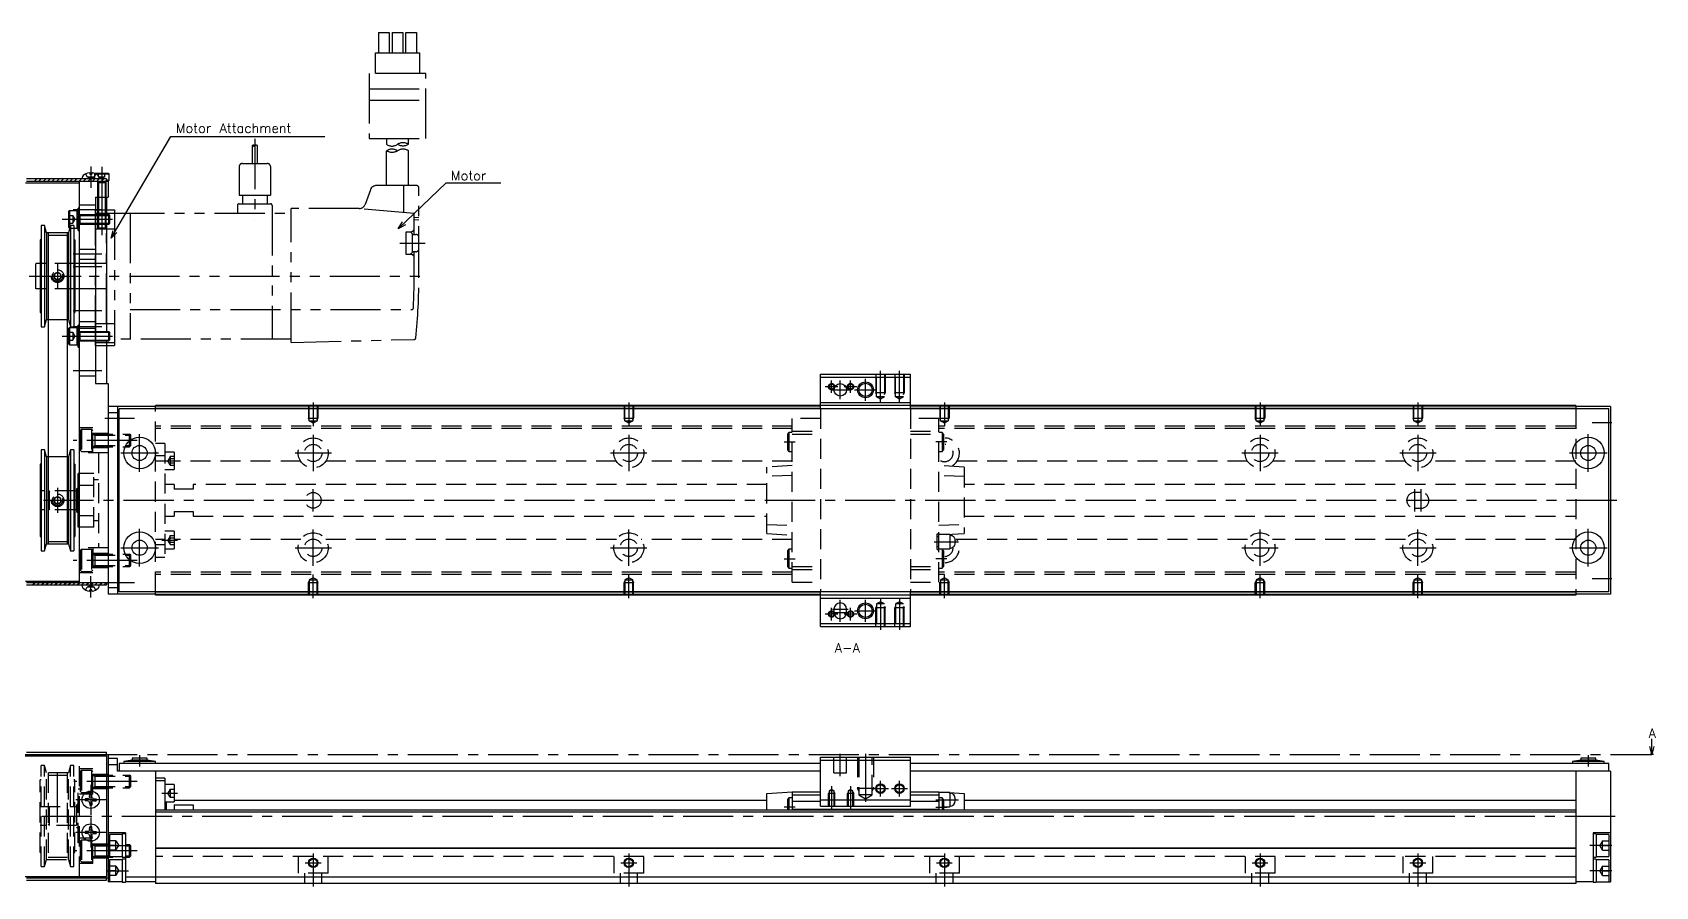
# Model space of a CAD drawing. Extents: x -2 to 770, y -8 to 279.
# Drawn here: x 256 to 770, y 9 to 279 of the extents above; entities that cross this region are included whole.
import ezdxf

# ---------------------------------------------------------------- set-up
doc = ezdxf.new("R2010")
doc.units = 0
doc.header["$LTSCALE"] = 0.5
for name, pattern in [('CENTER', [50.8, 31.75, -6.35, 6.35, -6.35]), ('DASHED', [19.05, 12.7, -6.35]), ('PHANTOM', [63.5, 31.75, -6.35, 6.35, -6.35, 6.35, -6.35])]:
    doc.linetypes.add(name, pattern=pattern)
for name, color, linetype in [('MSM_CENTER', 1, 'CENTER'), ('MSM_CONTINUOUS', 7, 'CONTINUOUS'), ('MSM_DASHED', 4, 'DASHED'), ('MSM_IMAGINARY', 6, 'PHANTOM'), ('MSM_NARROW', 5, 'CONTINUOUS'), ('MSM_PART_NUMBER', 7, 'CONTINUOUS')]:
    doc.layers.add(name, color=color, linetype=linetype)
doc.styles.get("Standard").update_dxf_attribs({"font": 'txt.shx', "height": 3, "bigfont": 'bigfont.shx'})

msp = doc.modelspace()

# ---------------------------------------------------------------- linework, layer by layer
at = {"layer": 'MSM_CENTER'}
for p, q in [((274.26, 237.06), (274.26, 230.3)), ((277.76, 236.9), (277.76, 215.3)), ((277.76, 223.3), (268.76, 223.3)), ((265.26, 220.3), (282.26, 220.3)), ((263.76, 206.3), (263.76, 198.3)), ((277.76, 209.3), (268.76, 209.3)), ((256.26, 202.3), (271.26, 202.3)), ((277.76, 205.3), (268.76, 205.3)), ((277.76, 191.3), (268.76, 191.3)), ((277.76, 186.3), (268.76, 186.3)), ((265.26, 183.3), (282.26, 183.3)), ((277.76, 172.3), (268.76, 172.3)), ((519.76, 162.8), (519.76, 169.8)), ((524.51, 162.39), (524.51, 172.3)), ((530.51, 162.39), (530.51, 172.3)), ((511.01, 167.3), (507.01, 167.3)), ((508.76, 166.3), (514.76, 166.3)), ((509.01, 165.3), (509.01, 169.3)), ((511.76, 163.3), (511.76, 169.3)), ((517.01, 167.3), (513.01, 167.3)), ((515.01, 165.3), (515.01, 169.3)), ((516.26, 166.3), (523.26, 166.3)), ((344.76, 162.3), (344.76, 154.79)), ((444.76, 162.3), (444.76, 154.79)), ((544.76, 162.3), (544.76, 154.79)), ((644.76, 162.3), (644.76, 154.79)), ((694.76, 162.3), (694.76, 154.79)), ((278.76, 157.3), (288.16, 157.3)), ((750.01, 156), (756.26, 156)), ((288.96, 150.3), (268.76, 150.3)), ((289.76, 140.3), (289.76, 152.3)), ((344.76, 152.05), (344.76, 140.55)), ((444.76, 152.05), (444.76, 140.55)), ((494.01, 149.8), (497.51, 149.8)), ((545.51, 149.8), (542.01, 149.8)), ((644.76, 152.05), (644.76, 140.55)), ((694.76, 152.05), (694.76, 140.55)), ((748.76, 140.3), (748.76, 152.3)), ((283.76, 146.3), (295.76, 146.3)), ((339.01, 146.3), (350.51, 146.3)), ((439.01, 146.3), (450.51, 146.3)), ((639.01, 146.3), (650.51, 146.3)), ((689.01, 146.3), (700.51, 146.3)), ((742.76, 146.3), (754.76, 146.3)), ((296.76, 143.85), (301.76, 143.85)), ((263.76, 135.3), (263.76, 127.3)), ((344.76, 127.8), (344.76, 134.8)), ((693.76, 127.8), (693.76, 134.8)), ((695.76, 127.8), (695.76, 134.8)), ((757.76, 131.3), (256.26, 131.3)), ((289.76, 110.3), (289.76, 122.3)), ((296.76, 118.74), (301.76, 118.74)), ((344.76, 110.55), (344.76, 122.05)), ((444.76, 110.55), (444.76, 122.05)), ((644.76, 110.55), (644.76, 122.05)), ((694.76, 110.55), (694.76, 122.05)), ((748.76, 110.3), (748.76, 122.3)), ((283.76, 116.3), (295.76, 116.3)), ((339.01, 116.3), (350.51, 116.3)), ((439.01, 116.3), (450.51, 116.3)), ((541.51, 118.2), (549.21, 118.2)), ((639.01, 116.3), (650.51, 116.3)), ((689.01, 116.3), (700.51, 116.3)), ((742.76, 116.3), (754.76, 116.3)), ((288.96, 112.3), (268.76, 112.3)), ((494.01, 112.8), (497.51, 112.8)), ((545.51, 112.8), (542.01, 112.8)), ((274.26, 100.54), (274.26, 107.3)), ((278.76, 105.3), (288.16, 105.3)), ((344.76, 100.3), (344.76, 107.81)), ((444.76, 100.3), (444.76, 107.81)), ((544.76, 100.3), (544.76, 107.81)), ((644.76, 100.3), (644.76, 107.81)), ((694.76, 100.3), (694.76, 107.81)), ((750.01, 106.6), (756.26, 106.6)), ((511.76, 92.8), (511.76, 99.8)), ((519.76, 92.8), (519.76, 99.8)), ((524.51, 100.21), (524.51, 90.3)), ((530.51, 100.21), (530.51, 90.3)), ((511.01, 95.3), (507.01, 95.3)), ((509.01, 93.3), (509.01, 97.3)), ((509.26, 96.8), (514.26, 96.8)), ((509.26, 95.8), (514.26, 95.8)), ((517.01, 95.3), (513.01, 95.3)), ((515.01, 93.3), (515.01, 97.3)), ((516.26, 96.3), (523.26, 96.3)), ((247.76, 50.8), (768.88, 50.8)), ((263.76, 29.3), (263.76, 47.05)), ((289.76, 50.6), (289.76, 47)), ((511.76, 44), (511.76, 51)), ((519.76, 51), (519.76, 35.81)), ((748.76, 50.6), (748.76, 47)), ((288.96, 42.3), (268.96, 42.3)), ((274.26, 41.25), (274.26, 31.75)), ((524.51, 37.5), (524.51, 42.5)), ((530.51, 37.5), (530.51, 42.5)), ((279.01, 36.5), (269.51, 36.5)), ((296.76, 38.55), (301.76, 38.55)), ((509.01, 40.76), (509.01, 33.5)), ((515.01, 40.76), (515.01, 33.5)), ((522.01, 40), (527.01, 40)), ((528.01, 40), (533.01, 40)), ((542.01, 36.5), (549.21, 36.5)), ((258.76, 31.3), (757.76, 31.3)), ((497.51, 34.1), (494.01, 34.1)), ((542.01, 34.1), (545.51, 34.1)), ((279.01, 26.1), (269.51, 26.1)), ((274.26, 30.85), (274.26, 21.35)), ((279.26, 22), (286.26, 22)), ((756.26, 22), (749.26, 22)), ((288.96, 20.3), (268.96, 20.3)), ((342.26, 16.5), (347.26, 16.5)), ((344.76, 19.5), (344.76, 9)), ((442.26, 16.5), (447.26, 16.5)), ((444.76, 19.5), (444.76, 9)), ((542.26, 16.5), (547.26, 16.5)), ((544.76, 19.5), (544.76, 9)), ((642.26, 16.5), (647.26, 16.5)), ((644.76, 19.5), (644.76, 9)), ((692.26, 16.5), (697.26, 16.5)), ((694.76, 19.5), (694.76, 9)), ((279.26, 14), (286.26, 14)), ((756.26, 14), (749.26, 14))]:
    msp.add_line(p, q, dxfattribs=at)
at = {"layer": 'MSM_CONTINUOUS'}
for p, q in [((253.56, 231.9), (270.76, 231.9)), ((279.26, 233.1), (253.96, 233.1)), ((279.76, 232.3), (253.96, 232.3)), ((270.76, 105.3), (270.76, 232.3)), ((271.55, 233.5), (271.51, 233.1)), ((273.93, 234.98), (273.95, 234.6)), ((273.95, 234.6), (274.58, 234.6)), ((274.59, 234.98), (274.58, 234.6)), ((275.67, 234.81), (275.76, 234.9)), ((275.76, 234.9), (279.76, 234.9)), ((280.01, 234.65), (275.98, 234.65)), ((276.98, 233.5), (277.01, 233.1)), ((279.26, 233.1), (279.26, 232.3)), ((280.01, 232.55), (279.26, 232.55)), ((279.76, 234.9), (280.01, 234.65)), ((279.76, 232.3), (280.01, 232.55)), ((279.76, 232.3), (279.76, 227.3)), ((280.01, 234.65), (280.01, 232.55)), ((275.76, 227.3), (275.76, 168.3)), ((275.76, 227.3), (279.76, 227.3)), ((276.46, 227.3), (276.46, 221.8)), ((279.06, 227.3), (279.06, 221.8)), ((279.26, 227.3), (279.26, 221.8)), ((267.26, 222.75), (267.56, 223.05)), ((267.26, 222.75), (267.26, 217.85)), ((267.56, 223.05), (269.96, 223.05)), ((267.56, 223.05), (267.56, 217.55)), ((270.26, 222.75), (269.96, 223.05)), ((269.96, 217.55), (269.96, 223.05)), ((270.76, 223.8), (270.26, 223.8)), ((270.26, 216.8), (270.26, 223.8)), ((275.76, 221.8), (279.99, 221.8)), ((279.99, 218.8), (279.99, 221.8)), ((279.99, 221.8), (280.26, 221.53)), ((280.26, 221.53), (280.26, 219.07)), ((259.66, 218.3), (258.62, 218.3)), ((258.62, 218.3), (258.62, 186.3)), ((259.66, 218.3), (259.66, 186.3)), ((260.26, 216.05), (259.66, 218.3)), ((260.26, 216.05), (260.26, 188.55)), ((267.26, 216.05), (260.26, 216.05)), ((260.76, 216.05), (260.76, 117.55)), ((266.76, 216.05), (266.76, 117.55)), ((267.86, 218.3), (267.26, 216.05)), ((267.56, 217.55), (267.26, 217.85)), ((267.26, 216.05), (267.26, 188.55)), ((267.56, 217.55), (267.66, 217.55)), ((268.9, 218.3), (267.86, 218.3)), ((267.86, 218.3), (267.86, 186.3)), ((268.9, 218.3), (268.9, 186.3)), ((268.9, 217.55), (269.96, 217.55)), ((270.26, 217.85), (269.96, 217.55)), ((270.26, 216.8), (270.76, 216.8)), ((275.76, 218.8), (279.99, 218.8)), ((276.46, 218.8), (276.46, 217.54)), ((279.06, 217.54), (276.46, 217.54)), ((276.7, 217.3), (276.46, 217.54)), ((278.82, 217.3), (276.7, 217.3)), ((278.82, 217.3), (279.06, 217.54)), ((279.06, 218.8), (279.06, 217.54)), ((279.26, 218.8), (279.26, 184.8)), ((280.26, 219.07), (279.99, 218.8)), ((258.26, 213.8), (258.26, 190.8)), ((258.62, 213.8), (258.26, 213.8)), ((269.26, 213.8), (268.9, 213.8)), ((269.26, 213.8), (269.26, 190.8)), ((258.26, 190.8), (258.62, 190.8)), ((268.9, 190.8), (269.26, 190.8)), ((258.62, 186.3), (259.66, 186.3)), ((259.66, 186.3), (260.26, 188.55)), ((260.26, 188.55), (260.76, 188.55)), ((266.76, 188.55), (267.26, 188.55)), ((267.26, 188.55), (267.86, 186.3)), ((267.26, 185.75), (267.56, 186.05)), ((267.26, 185.75), (267.26, 180.85)), ((267.56, 186.05), (269.96, 186.05)), ((267.56, 186.05), (267.56, 180.55)), ((267.86, 186.3), (268.9, 186.3)), ((270.26, 185.75), (269.96, 186.05)), ((269.96, 180.55), (269.96, 186.05)), ((270.26, 179.8), (270.26, 186.8)), ((270.76, 186.8), (270.26, 186.8)), ((267.56, 180.55), (267.26, 180.85)), ((267.56, 180.55), (269.96, 180.55)), ((270.26, 180.85), (269.96, 180.55)), ((275.76, 184.8), (279.99, 184.8)), ((275.76, 181.8), (279.99, 181.8)), ((279.26, 181.8), (279.26, 168.3)), ((279.99, 181.8), (279.99, 184.8)), ((279.99, 184.8), (280.26, 184.53)), ((280.26, 182.07), (279.99, 181.8)), ((280.26, 184.53), (280.26, 182.07)), ((270.26, 179.8), (270.76, 179.8)), ((505.51, 160.3), (505.51, 171.3)), ((505.51, 171.3), (534.01, 171.3)), ((505.51, 170.3), (534.01, 170.3)), ((534.01, 160.3), (534.01, 171.3)), ((275.76, 168.3), (279.76, 168.3)), ((279.76, 168.3), (279.76, 101.6)), ((294.76, 161), (279.76, 161)), ((282.76, 161), (282.76, 101.6)), ((283.26, 102.3), (283.26, 160.3)), ((755.26, 160.3), (283.26, 160.3)), ((294.76, 160.3), (294.76, 161.3)), ((744.76, 161.3), (294.76, 161.3)), ((505.51, 161.1), (294.76, 161.1)), ((505.51, 160.4), (294.76, 160.4)), ((505.51, 162.3), (534.01, 162.3)), ((744.76, 161.1), (534.01, 161.1)), ((744.76, 160.4), (534.01, 160.4)), ((744.76, 161.3), (744.76, 160.3)), ((755.76, 161), (744.76, 161)), ((755.26, 102.3), (755.26, 160.3)), ((755.76, 161), (755.76, 101.6)), ((282.76, 159), (279.76, 159)), ((259.66, 147.3), (258.62, 147.3)), ((258.62, 147.3), (258.62, 115.3)), ((259.66, 147.3), (259.66, 115.3)), ((260.26, 145.05), (259.66, 147.3)), ((260.76, 145.05), (260.26, 145.05)), ((260.26, 145.05), (260.26, 117.55)), ((267.26, 145.05), (266.76, 145.05)), ((267.86, 147.3), (267.26, 145.05)), ((267.26, 145.05), (267.26, 117.55)), ((267.86, 147.3), (267.86, 115.3)), ((268.9, 147.3), (267.86, 147.3)), ((268.9, 147.3), (268.9, 115.3)), ((258.26, 142.8), (258.26, 119.8)), ((258.62, 142.8), (258.26, 142.8)), ((269.26, 142.8), (268.9, 142.8)), ((269.26, 142.8), (269.26, 119.8)), ((270.26, 122.8), (270.26, 139.8)), ((270.76, 139.8), (270.26, 139.8)), ((269.26, 134.3), (269.76, 134.3)), ((270.26, 135.3), (269.76, 134.8)), ((269.76, 134.8), (269.76, 127.8)), ((270.26, 136.12), (270.76, 136.12)), ((269.76, 128.3), (269.26, 128.3)), ((269.76, 127.8), (270.26, 127.3)), ((270.26, 126.48), (270.76, 126.48)), ((258.26, 119.8), (258.62, 119.8)), ((268.9, 119.8), (269.26, 119.8)), ((270.76, 122.8), (270.26, 122.8)), ((258.62, 115.3), (259.66, 115.3)), ((259.66, 115.3), (260.26, 117.55)), ((260.26, 117.55), (267.26, 117.55)), ((267.26, 117.55), (267.86, 115.3)), ((267.86, 115.3), (268.9, 115.3)), ((253.56, 105.7), (270.76, 105.7)), ((253.96, 105.3), (279.76, 105.3)), ((253.96, 104.5), (279.26, 104.5)), ((271.55, 104.1), (271.51, 104.5)), ((273.93, 102.62), (273.95, 103)), ((274.58, 103), (273.95, 103)), ((274.59, 102.62), (274.58, 103)), ((276.98, 104.1), (277.01, 104.5)), ((279.26, 105.3), (279.26, 104.5)), ((282.76, 103.6), (279.76, 103.6)), ((294.76, 101.6), (279.76, 101.6)), ((755.26, 102.3), (283.26, 102.3)), ((294.76, 101.3), (294.76, 102.3)), ((505.51, 102.2), (294.76, 102.2)), ((505.51, 101.5), (294.76, 101.5)), ((744.76, 101.3), (294.76, 101.3)), ((505.51, 91.3), (505.51, 102.3)), ((505.51, 100.3), (534.01, 100.3)), ((534.01, 91.3), (534.01, 102.3)), ((744.76, 102.2), (534.01, 102.2)), ((744.76, 101.5), (534.01, 101.5)), ((744.76, 102.3), (744.76, 101.3)), ((755.76, 101.6), (744.76, 101.6)), ((509.76, 96.8), (509.76, 95.8)), ((513.76, 95.8), (513.76, 96.8)), ((505.51, 92.3), (534.01, 92.3)), ((505.51, 91.3), (534.01, 91.3)), ((253.96, 51.6), (279.26, 51.6)), ((279.26, 50.8), (279.26, 51.6)), ((768.88, 50.8), (768.21, 53.3)), ((768.88, 50.8), (768.88, 55.8)), ((769.55, 53.3), (768.88, 50.8)), ((252.76, 50.4), (279.26, 50.4)), ((253.96, 50.8), (279.76, 50.8)), ((270.76, 50.4), (270.76, 50.8)), ((279.26, 50.4), (279.26, 12.2)), ((279.76, 50.8), (279.76, 10.5)), ((282.76, 49.5), (279.76, 49.5)), ((282.76, 47.5), (279.76, 47.5)), ((282.76, 45.5), (282.76, 49.5)), ((283.26, 48), (283.26, 45.5)), ((505.51, 48), (283.26, 48)), ((287.36, 49), (284.76, 48.6)), ((284.76, 48.6), (284.76, 48)), ((294.76, 48.6), (284.76, 48.6)), ((287.36, 49.6), (287.36, 49)), ((292.16, 49.6), (287.36, 49.6)), ((292.16, 49), (287.36, 49)), ((292.16, 49), (292.16, 49.6)), ((294.76, 48.6), (292.16, 49)), ((294.76, 48), (294.76, 48.6)), ((505.51, 50), (534.01, 50)), ((505.51, 34.5), (505.51, 50)), ((505.51, 49), (534.01, 49)), ((534.01, 34.5), (534.01, 50)), ((755.26, 48), (534.01, 48)), ((746.36, 49), (743.76, 48.6)), ((743.76, 48.6), (743.76, 48)), ((753.76, 48.6), (743.76, 48.6)), ((746.36, 49.6), (746.36, 49)), ((751.16, 49.6), (746.36, 49.6)), ((751.16, 49), (746.36, 49)), ((751.16, 49), (751.16, 49.6)), ((753.76, 48.6), (751.16, 49)), ((753.76, 48), (753.76, 48.6)), ((755.26, 45.5), (755.26, 48)), ((769.38, 50.8), (768.38, 50.8)), ((505.51, 45.5), (282.76, 45.5)), ((294.76, 45.5), (294.76, 10)), ((297.76, 43.3), (294.76, 43.3)), ((297.76, 42.45), (294.76, 42.45)), ((297.76, 43.3), (297.76, 33.2)), ((300.76, 41.3), (297.76, 41.3)), ((300.76, 41.3), (300.76, 35.8)), ((755.76, 45.5), (534.01, 45.5)), ((744.76, 45.5), (744.76, 10)), ((755.76, 45.5), (755.76, 10.5)), ((273.34, 36.83), (272.49, 36.82)), ((273.34, 36.17), (272.49, 36.18)), ((273.34, 36.83), (273.74, 37.02)), ((273.34, 36.17), (273.74, 35.98)), ((273.93, 37.42), (273.74, 37.02)), ((273.93, 37.42), (273.95, 38.27)), ((274.59, 37.42), (274.58, 38.27)), ((274.59, 37.42), (274.78, 37.02)), ((275.19, 36.83), (274.78, 37.02)), ((275.19, 36.17), (274.78, 35.98)), ((275.19, 36.83), (276.03, 36.82)), ((275.19, 36.17), (276.03, 36.18)), ((300.76, 36.3), (488.51, 36.3)), ((488.51, 38.5), (496.51, 39)), ((488.51, 33.2), (488.51, 38.5)), ((495.51, 37.1), (495.01, 36.6)), ((495.01, 36.6), (495.01, 33.2)), ((496.51, 37.1), (495.51, 37.1)), ((495.51, 37.1), (495.51, 33.2)), ((496.51, 39), (505.51, 39)), ((496.51, 39), (496.51, 33.2)), ((496.51, 38), (505.51, 38)), ((496.51, 36), (505.51, 36)), ((505.51, 36.5), (534.01, 36.5)), ((534.01, 39), (543.01, 39)), ((534.01, 38), (543.01, 38)), ((534.01, 36), (543.01, 36)), ((543.01, 39), (551.01, 38.5)), ((543.01, 39), (543.01, 33.2)), ((546.46, 38.75), (543.01, 38.75)), ((544.01, 37.1), (543.01, 37.1)), ((544.51, 36.6), (544.01, 37.1)), ((544.01, 37.1), (544.01, 33.2)), ((544.51, 36.6), (544.51, 33.2)), ((546.46, 38.75), (546.46, 34.25)), ((548.21, 36.8), (548.21, 36.2)), ((551.01, 38.5), (551.01, 33.2)), ((551.01, 36.3), (744.76, 36.3)), ((273.93, 35.58), (273.74, 35.98)), ((273.93, 35.58), (273.95, 34.73)), ((274.59, 35.58), (274.58, 34.73)), ((274.59, 35.58), (274.78, 35.98)), ((744.76, 33.2), (294.76, 33.2)), ((744.76, 32.5), (294.76, 32.5)), ((297.76, 35.8), (300.76, 35.8)), ((298.26, 33.2), (298.26, 35.8)), ((300.76, 34.87), (306.76, 34.87)), ((300.76, 34.87), (300.76, 33.2)), ((306.76, 34.87), (306.76, 33.2)), ((496.51, 33.5), (543.01, 33.5)), ((505.51, 34.5), (534.01, 34.5)), ((544.51, 34.25), (546.46, 34.25)), ((273.34, 26.43), (272.49, 26.42)), ((273.34, 25.77), (272.49, 25.78)), ((273.34, 26.43), (273.74, 26.62)), ((273.34, 25.77), (273.74, 25.58)), ((273.93, 27.02), (273.74, 26.62)), ((273.93, 27.02), (273.95, 27.87)), ((274.59, 27.02), (274.58, 27.87)), ((274.59, 27.02), (274.78, 26.62)), ((275.19, 26.43), (274.78, 26.62)), ((275.19, 25.77), (274.78, 25.58)), ((275.19, 26.43), (276.03, 26.42)), ((275.19, 25.77), (276.03, 25.78)), ((285.26, 26), (279.76, 26)), ((285.26, 26), (285.26, 10.35)), ((755.76, 26), (750.26, 26)), ((750.26, 26), (750.26, 10.35)), ((273.93, 25.18), (273.74, 25.58)), ((273.93, 25.18), (273.95, 24.33)), ((274.59, 25.18), (274.58, 24.33)), ((274.59, 25.18), (274.78, 25.58)), ((284.26, 25.5), (280.26, 25.5)), ((280.26, 25.5), (280.26, 18.5)), ((285.26, 25.65), (284.26, 25.65)), ((284.26, 25.65), (284.26, 18.35)), ((744.76, 21.2), (294.76, 21.2)), ((744.76, 21), (294.76, 21)), ((751.26, 25.65), (750.26, 25.65)), ((751.26, 25.65), (751.26, 18.35)), ((755.26, 25.5), (751.26, 25.5)), ((755.26, 25.5), (755.26, 18.5)), ((280.26, 18.5), (284.26, 18.5)), ((284.26, 17.5), (280.26, 17.5)), ((280.26, 17.5), (280.26, 10.5)), ((284.26, 18.35), (285.26, 18.35)), ((285.26, 17.65), (284.26, 17.65)), ((284.26, 17.65), (284.26, 10.35)), ((750.26, 18.35), (751.26, 18.35)), ((751.26, 17.65), (750.26, 17.65)), ((751.26, 18.5), (755.26, 18.5)), ((751.26, 17.65), (751.26, 10.35)), ((755.26, 17.5), (751.26, 17.5)), ((755.26, 17.5), (755.26, 10.5)), ((252.76, 12.2), (279.26, 12.2)), ((253.96, 11.8), (279.76, 11.8)), ((253.96, 11), (279.26, 11)), ((270.76, 11.8), (270.76, 12.2)), ((279.26, 11), (279.26, 11.8)), ((284.26, 10.5), (279.76, 10.5)), ((284.26, 10.35), (285.26, 10.35)), ((744.76, 12), (285.26, 12)), ((294.76, 10.5), (285.26, 10.5)), ((750.26, 10.5), (744.76, 10.5)), ((750.26, 10.35), (751.26, 10.35)), ((751.26, 10.5), (755.76, 10.5)), ((744.76, 10), (294.76, 10))]:
    msp.add_line(p, q, dxfattribs=at)
for centre, radius in [((511.76, 166.3), 2), ((519.76, 166.3), 2.07), ((289.76, 146.3), 5), ((748.76, 146.3), 5), ((289.76, 146.3), 2.4), ((748.76, 146.3), 2.4), ((289.76, 116.3), 5), ((289.76, 116.3), 2.4), ((748.76, 116.3), 5), ((748.76, 116.3), 2.4), ((519.76, 96.3), 2.07), ((524.51, 40), 1.23), ((530.51, 40), 1.23), ((274.26, 36.5), 2.75), ((274.26, 26.1), 2.75), ((344.76, 16.5), 1.23), ((444.76, 16.5), 1.23), ((544.76, 16.5), 1.23), ((644.76, 16.5), 1.23), ((694.76, 16.5), 1.23)]:
    msp.add_circle(centre, radius, dxfattribs=at)
for centre, radius, start, end in [((272.54, 233.42), 1, 133.4267, 175), ((274.26, 231.6), 3.5, 98.5396, 133.4267), ((273.73, 234.78), 0.284, 44.1872, 87.0617), ((274.8, 234.78), 0.284, 92.9383, 135.8128), ((274.26, 231.6), 3.5, 46.5733, 81.4604), ((275.98, 233.42), 1, 5, 46.5733), ((272.54, 104.18), 1, 185, 226.5733), ((274.26, 106), 3.5, 226.5733, 261.4604), ((274.26, 106), 3.5, 278.5396, 313.4267), ((275.98, 104.18), 1, 313.4267, 355), ((273.73, 102.82), 0.284, 272.9383, 315.8128), ((274.8, 102.82), 0.284, 224.1872, 267.0617), ((511.76, 96.8), 2, 0, 180), ((511.76, 95.8), 2, 180, 0), ((274.26, 36.5), 1.8, 169.8876, 190.1124), ((274.26, 36.5), 1.8, 79.8876, 100.1124), ((274.26, 36.5), 1.8, 349.8876, 10.1124), ((546.46, 36.8), 1.75, 0, 90), ((546.46, 36.2), 1.75, 270, 0), ((274.26, 36.5), 1.8, 259.8876, 280.1124), ((274.26, 26.1), 1.8, 169.8876, 190.1124), ((274.26, 26.1), 1.8, 79.8876, 100.1124), ((274.26, 26.1), 1.8, 349.8876, 10.1124), ((274.26, 26.1), 1.8, 259.8876, 280.1124)]:
    msp.add_arc(centre, radius, start, end, dxfattribs=at)
at = {"layer": 'MSM_DASHED'}
for p, q in [((272.65, 234.71), (273.12, 233.77)), ((274.26, 233.17), (273.12, 233.77)), ((273.12, 233.77), (275.41, 233.77)), ((274.26, 233.17), (275.41, 233.77)), ((275.87, 234.71), (275.41, 233.77)), ((275.51, 234.65), (275.67, 234.81)), ((275.51, 234.65), (275.51, 233.1)), ((275.98, 234.65), (275.51, 234.65)), ((276.46, 232.2), (276.46, 227.3)), ((279.06, 231.81), (276.46, 231.81)), ((276.7, 231.81), (276.7, 227.3)), ((276.76, 233.8), (276.76, 234.9)), ((277.76, 233.22), (276.76, 233.8)), ((276.76, 233.8), (278.76, 233.8)), ((277.76, 234.9), (277.76, 233.8)), ((278.76, 233.8), (277.76, 233.22)), ((278.76, 233.8), (278.76, 234.9)), ((278.82, 231.81), (278.82, 227.3)), ((279.06, 232.2), (279.06, 227.3)), ((267.26, 221.55), (268.56, 221.55)), ((268.56, 221.55), (268.56, 219.05)), ((268.56, 221.55), (269.28, 220.3)), ((270.76, 224.9), (275.76, 224.9)), ((270.76, 221.8), (275.76, 221.8)), ((270.76, 221.55), (270.8, 221.53)), ((270.8, 221.8), (270.8, 218.8)), ((270.8, 221.53), (275.76, 221.53)), ((267.26, 220.3), (268.56, 220.3)), ((267.26, 219.05), (268.56, 219.05)), ((267.66, 217.55), (268.9, 217.55)), ((269.28, 220.3), (268.56, 219.05)), ((270.76, 219.05), (270.8, 219.07)), ((270.76, 218.8), (275.76, 218.8)), ((270.8, 219.07), (275.76, 219.07)), ((260.76, 215.29), (266.76, 215.29)), ((269.26, 206.3), (258.26, 206.3)), ((270.76, 210.8), (275.76, 210.8)), ((270.76, 207.7), (275.76, 207.7)), ((263.76, 203.45), (262.76, 202.88)), ((262.76, 202.88), (262.76, 201.72)), ((262.76, 201.72), (263.76, 201.15)), ((264.76, 202.88), (263.76, 203.45)), ((263.76, 201.15), (264.76, 201.72)), ((264.76, 201.72), (264.76, 202.88)), ((269.26, 198.3), (258.26, 198.3)), ((260.76, 188.55), (266.76, 188.55)), ((270.76, 187.9), (275.76, 187.9)), ((270.76, 185.8), (275.76, 185.8)), ((267.26, 184.55), (268.56, 184.55)), ((267.26, 183.3), (268.56, 183.3)), ((267.26, 182.05), (268.56, 182.05)), ((268.56, 184.55), (268.56, 182.05)), ((268.56, 184.55), (269.28, 183.3)), ((269.28, 183.3), (268.56, 182.05)), ((270.76, 184.8), (275.76, 184.8)), ((270.76, 184.55), (270.8, 184.53)), ((270.76, 182.05), (270.8, 182.07)), ((270.76, 181.8), (275.76, 181.8)), ((270.8, 184.8), (270.8, 181.8)), ((270.8, 184.53), (275.76, 184.53)), ((270.8, 182.07), (275.76, 182.07)), ((270.76, 170.7), (275.76, 170.7)), ((523.01, 171.3), (523.01, 165.3)), ((523.28, 164.1), (523.28, 171.3)), ((525.74, 171.3), (525.74, 164.1)), ((526.01, 171.3), (526.01, 165.3)), ((529.01, 171.3), (529.01, 165.3)), ((529.28, 164.1), (529.28, 171.3)), ((531.74, 171.3), (531.74, 164.1)), ((532.01, 171.3), (532.01, 165.3)), ((526.01, 165.3), (523.01, 165.3)), ((523.28, 164.83), (523.01, 165.3)), ((525.74, 164.83), (526.01, 165.3)), ((532.01, 165.3), (529.01, 165.3)), ((529.28, 164.83), (529.01, 165.3)), ((531.74, 164.83), (532.01, 165.3)), ((294.76, 102.3), (294.76, 160.3)), ((343.26, 161.3), (343.26, 157.3)), ((343.53, 156.5), (343.53, 161.3)), ((345.99, 161.3), (345.99, 156.5)), ((346.26, 161.3), (346.26, 157.3)), ((443.26, 161.3), (443.26, 157.3)), ((443.53, 156.5), (443.53, 161.3)), ((445.99, 161.3), (445.99, 156.5)), ((446.26, 161.3), (446.26, 157.3)), ((505.51, 160.3), (505.51, 102.3)), ((525.74, 164.1), (523.28, 164.1)), ((524.51, 163.39), (523.28, 164.1)), ((525.74, 164.1), (524.51, 163.39)), ((531.74, 164.1), (529.28, 164.1)), ((530.51, 163.39), (529.28, 164.1)), ((531.74, 164.1), (530.51, 163.39)), ((534.01, 160.3), (534.01, 102.3)), ((543.26, 161.3), (543.26, 157.3)), ((543.53, 156.5), (543.53, 161.3)), ((545.99, 161.3), (545.99, 156.5)), ((546.26, 161.3), (546.26, 157.3)), ((643.26, 161.3), (643.26, 157.3)), ((643.53, 156.5), (643.53, 161.3)), ((645.99, 161.3), (645.99, 156.5)), ((646.26, 161.3), (646.26, 157.3)), ((693.26, 161.3), (693.26, 157.3)), ((693.53, 156.5), (693.53, 161.3)), ((695.99, 161.3), (695.99, 156.5)), ((696.26, 161.3), (696.26, 157.3)), ((744.76, 160.3), (744.76, 102.3)), ((274.96, 154.3), (270.76, 154.3)), ((274.96, 146.3), (274.96, 154.3)), ((496.51, 154.75), (294.76, 154.75)), ((343.53, 156.83), (343.26, 157.3)), ((343.26, 157.3), (346.26, 157.3)), ((343.53, 156.5), (345.99, 156.5)), ((344.76, 155.79), (343.53, 156.5)), ((345.99, 156.5), (344.76, 155.79)), ((345.99, 156.83), (346.26, 157.3)), ((443.53, 156.83), (443.26, 157.3)), ((443.26, 157.3), (446.26, 157.3)), ((443.53, 156.5), (445.99, 156.5)), ((444.76, 155.79), (443.53, 156.5)), ((445.99, 156.5), (444.76, 155.79)), ((445.99, 156.83), (446.26, 157.3)), ((505.51, 157.2), (496.51, 157.2)), ((496.51, 105.4), (496.51, 157.2)), ((543.01, 157.2), (534.01, 157.2)), ((543.01, 105.4), (543.01, 157.2)), ((744.76, 154.75), (543.01, 154.75)), ((543.26, 157.3), (546.26, 157.3)), ((543.32, 157.2), (543.26, 157.3)), ((543.53, 156.83), (543.51, 156.87)), ((543.53, 156.5), (545.99, 156.5)), ((544.76, 155.79), (543.53, 156.5)), ((545.99, 156.5), (544.76, 155.79)), ((545.99, 156.83), (546.26, 157.3)), ((643.53, 156.83), (643.26, 157.3)), ((643.26, 157.3), (646.26, 157.3)), ((643.53, 156.5), (645.99, 156.5)), ((644.76, 155.79), (643.53, 156.5)), ((645.99, 156.5), (644.76, 155.79)), ((645.99, 156.83), (646.26, 157.3)), ((693.53, 156.83), (693.26, 157.3)), ((693.26, 157.3), (696.26, 157.3)), ((693.53, 156.5), (695.99, 156.5)), ((694.76, 155.79), (693.53, 156.5)), ((695.99, 156.5), (694.76, 155.79)), ((695.99, 156.83), (696.26, 157.3)), ((270.96, 153.4), (271.36, 153.8)), ((270.96, 153.4), (270.96, 147.2)), ((271.36, 153.8), (271.36, 146.8)), ((271.36, 153.8), (274.56, 153.8)), ((274.56, 153.8), (274.56, 146.8)), ((274.96, 153.4), (274.56, 153.8)), ((274.96, 152.55), (279.76, 152.55)), ((274.96, 152.3), (286.58, 152.3)), ((274.96, 152.3), (275.62, 151.92)), ((275.62, 152.3), (275.62, 148.3)), ((275.62, 151.92), (286.96, 151.92)), ((286.96, 151.92), (286.58, 152.3)), ((286.58, 148.3), (286.58, 152.3)), ((286.96, 148.68), (286.96, 151.92)), ((496.51, 154.05), (294.76, 154.05)), ((297.76, 149.3), (294.76, 149.3)), ((297.76, 149.3), (297.76, 113.3)), ((495.51, 152.8), (495.01, 152.3)), ((495.01, 152.3), (495.01, 147.3)), ((495.51, 152.8), (495.51, 146.8)), ((496.51, 152.8), (495.51, 152.8)), ((496.51, 153.25), (505.51, 153.25)), ((496.51, 152.25), (505.51, 152.25)), ((534.01, 153.25), (543.01, 153.25)), ((534.01, 152.25), (543.01, 152.25)), ((744.76, 154.05), (543.01, 154.05)), ((544.01, 152.8), (543.01, 152.8)), ((544.01, 152.8), (544.01, 146.8)), ((544.51, 152.3), (544.01, 152.8)), ((544.51, 152.3), (544.51, 147.3)), ((266.76, 145.05), (260.76, 145.05)), ((279.76, 146.3), (270.76, 146.3)), ((271.36, 146.8), (270.96, 147.2)), ((271.36, 146.8), (274.56, 146.8)), ((274.56, 146.8), (274.96, 147.2)), ((274.96, 148.3), (275.62, 148.68)), ((274.96, 148.3), (286.58, 148.3)), ((274.96, 148.05), (279.76, 148.05)), ((275.62, 148.68), (286.96, 148.68)), ((276.76, 146.3), (276.76, 116.3)), ((286.58, 148.3), (286.96, 148.68)), ((297.76, 145.43), (294.76, 145.43)), ((300.76, 146.6), (297.76, 146.6)), ((299.46, 145.1), (298.74, 143.85)), ((299.46, 145.3), (300.76, 145.3)), ((299.46, 145.3), (299.46, 142.41)), ((299.46, 144.58), (300.76, 144.58)), ((300.76, 146.6), (300.76, 141.1)), ((495.01, 147.3), (495.51, 146.8)), ((495.51, 146.8), (496.51, 146.8)), ((543.01, 146.8), (544.01, 146.8)), ((544.01, 146.8), (544.51, 147.3)), ((275.26, 139.8), (270.76, 139.8)), ((275.26, 122.8), (275.26, 139.8)), ((297.76, 143.68), (294.76, 143.68)), ((297.76, 141.1), (300.76, 141.1)), ((299.46, 142.6), (298.74, 143.85)), ((299.46, 143.13), (300.76, 143.13)), ((299.46, 142.41), (300.76, 142.41)), ((340.81, 143.66), (300.76, 143.66)), ((440.81, 143.66), (348.71, 143.66)), ((496.51, 143.66), (448.71, 143.66)), ((496.51, 142.3), (488.51, 141.77)), ((488.51, 120.83), (488.51, 141.77)), ((496.51, 139.16), (488.51, 138.9)), ((551.01, 141.77), (543.01, 142.3)), ((551.01, 138.9), (543.01, 139.16)), ((640.81, 143.66), (548.71, 143.66)), ((551.01, 141.77), (551.01, 120.83)), ((690.81, 143.66), (648.71, 143.66)), ((744.76, 143.66), (698.71, 143.66)), ((269.26, 134.3), (258.26, 134.3)), ((261.26, 134.3), (260.76, 133.8)), ((261.26, 128.3), (261.26, 134.3)), ((270.76, 136.12), (275.26, 136.12)), ((276.76, 137.8), (275.26, 137.8)), ((300.76, 136.3), (297.76, 136.3)), ((300.76, 136.3), (300.76, 134.8)), ((306.76, 134.8), (300.76, 134.8)), ((306.76, 136.3), (306.76, 134.8)), ((488.51, 136.3), (306.76, 136.3)), ((744.76, 136.3), (551.01, 136.3)), ((695.76, 133.8), (693.76, 133.8)), ((260.76, 128.8), (261.26, 128.3)), ((263.76, 132.45), (262.76, 131.88)), ((262.76, 131.88), (262.76, 130.72)), ((262.76, 130.72), (263.76, 130.15)), ((264.76, 131.88), (263.76, 132.45)), ((263.76, 130.15), (264.76, 130.72)), ((264.76, 130.72), (264.76, 131.88)), ((693.76, 128.8), (695.76, 128.8)), ((269.26, 128.3), (258.26, 128.3)), ((270.76, 126.48), (275.26, 126.48)), ((276.76, 124.8), (275.26, 124.8)), ((297.76, 126.3), (300.76, 126.3)), ((300.76, 127.8), (306.76, 127.8)), ((300.76, 127.8), (300.76, 126.3)), ((306.76, 127.8), (306.76, 126.3)), ((306.76, 126.3), (488.51, 126.3)), ((488.51, 123.7), (496.51, 123.44)), ((543.01, 123.44), (551.01, 123.7)), ((551.01, 126.3), (744.76, 126.3)), ((260.76, 118.31), (266.76, 118.31)), ((275.26, 122.8), (270.76, 122.8)), ((297.76, 118.92), (294.76, 118.92)), ((300.76, 121.49), (297.76, 121.49)), ((299.46, 119.99), (298.74, 118.74)), ((299.46, 117.49), (298.74, 118.74)), ((299.46, 120.19), (300.76, 120.19)), ((299.46, 117.3), (299.46, 120.19)), ((299.46, 119.47), (300.76, 119.47)), ((300.76, 121.49), (300.76, 115.99)), ((340.81, 118.94), (300.76, 118.94)), ((440.81, 118.94), (348.71, 118.94)), ((496.51, 118.94), (448.71, 118.94)), ((488.51, 120.83), (496.51, 120.3)), ((542.51, 120.7), (543.01, 120.7)), ((542.51, 115.7), (542.51, 120.7)), ((543.01, 119.7), (542.51, 119.7)), ((546.46, 120.45), (543.01, 120.45)), ((545.27, 120.45), (551.01, 120.83)), ((546.46, 120.45), (546.46, 115.95)), ((548.21, 118.5), (548.21, 117.9)), ((640.81, 118.94), (548.71, 118.94)), ((690.81, 118.94), (648.71, 118.94)), ((744.76, 118.94), (698.71, 118.94)), ((279.76, 116.3), (270.76, 116.3)), ((270.96, 115.4), (271.36, 115.8)), ((270.96, 115.4), (270.96, 109.2)), ((271.36, 115.8), (271.36, 108.8)), ((271.36, 115.8), (274.56, 115.8)), ((274.56, 115.8), (274.56, 108.8)), ((274.96, 115.4), (274.56, 115.8)), ((274.96, 116.3), (274.96, 108.3)), ((274.96, 114.55), (279.76, 114.55)), ((274.96, 114.3), (286.58, 114.3)), ((274.96, 114.3), (275.62, 113.92)), ((275.62, 114.3), (275.62, 110.3)), ((275.62, 113.92), (286.96, 113.92)), ((286.96, 113.92), (286.58, 114.3)), ((286.58, 110.3), (286.58, 114.3)), ((286.96, 110.68), (286.96, 113.92)), ((297.76, 117.17), (294.76, 117.17)), ((294.76, 113.3), (297.76, 113.3)), ((297.76, 115.99), (300.76, 115.99)), ((299.46, 118.02), (300.76, 118.02)), ((299.46, 117.3), (300.76, 117.3)), ((495.51, 115.8), (495.01, 115.3)), ((495.01, 115.3), (495.01, 110.3)), ((495.51, 115.8), (495.51, 109.8)), ((496.51, 115.8), (495.51, 115.8)), ((542.51, 116.7), (543.01, 116.7)), ((542.51, 115.7), (543.01, 115.7)), ((543.01, 115.95), (546.46, 115.95)), ((544.01, 115.8), (543.01, 115.8)), ((544.51, 115.3), (544.01, 115.8)), ((544.01, 115.8), (544.01, 109.8)), ((544.51, 115.3), (544.51, 110.3)), ((274.96, 108.3), (270.76, 108.3)), ((271.36, 108.8), (270.96, 109.2)), ((271.36, 108.8), (274.56, 108.8)), ((274.56, 108.8), (274.96, 109.2)), ((274.96, 110.3), (275.62, 110.68)), ((274.96, 110.3), (286.58, 110.3)), ((274.96, 110.05), (279.76, 110.05)), ((275.62, 110.68), (286.96, 110.68)), ((286.58, 110.3), (286.96, 110.68)), ((496.51, 108.55), (294.76, 108.55)), ((495.01, 110.3), (495.51, 109.8)), ((495.51, 109.8), (496.51, 109.8)), ((496.51, 110.35), (505.51, 110.35)), ((496.51, 109.35), (505.51, 109.35)), ((534.01, 110.35), (543.01, 110.35)), ((534.01, 109.35), (543.01, 109.35)), ((543.01, 109.8), (544.01, 109.8)), ((744.76, 108.55), (543.01, 108.55)), ((544.01, 109.8), (544.51, 110.3)), ((272.65, 102.89), (273.12, 103.83)), ((274.26, 104.43), (273.12, 103.83)), ((275.41, 103.83), (273.12, 103.83)), ((274.26, 104.43), (275.41, 103.83)), ((275.87, 102.89), (275.41, 103.83)), ((496.51, 107.85), (294.76, 107.85)), ((343.53, 105.77), (343.26, 105.3)), ((343.26, 101.3), (343.26, 105.3)), ((343.26, 105.3), (346.26, 105.3)), ((344.76, 106.81), (343.53, 106.1)), ((343.53, 106.1), (343.53, 101.3)), ((343.53, 106.1), (345.99, 106.1)), ((345.99, 106.1), (344.76, 106.81)), ((345.99, 101.3), (345.99, 106.1)), ((345.99, 105.77), (346.26, 105.3)), ((346.26, 101.3), (346.26, 105.3)), ((443.53, 105.77), (443.26, 105.3)), ((443.26, 101.3), (443.26, 105.3)), ((443.26, 105.3), (446.26, 105.3)), ((444.76, 106.81), (443.53, 106.1)), ((443.53, 106.1), (443.53, 101.3)), ((443.53, 106.1), (445.99, 106.1)), ((445.99, 106.1), (444.76, 106.81)), ((445.99, 101.3), (445.99, 106.1)), ((445.99, 105.77), (446.26, 105.3)), ((446.26, 101.3), (446.26, 105.3)), ((496.51, 105.4), (505.51, 105.4)), ((534.01, 105.4), (543.01, 105.4)), ((744.76, 107.85), (543.01, 107.85)), ((543.32, 105.4), (543.26, 105.3)), ((543.26, 101.3), (543.26, 105.3)), ((543.26, 105.3), (546.26, 105.3)), ((543.53, 105.77), (543.51, 105.73)), ((544.76, 106.81), (543.53, 106.1)), ((543.53, 106.1), (543.53, 101.3)), ((543.53, 106.1), (545.99, 106.1)), ((545.99, 106.1), (544.76, 106.81)), ((545.99, 101.3), (545.99, 106.1)), ((545.99, 105.77), (546.26, 105.3)), ((546.26, 101.3), (546.26, 105.3)), ((643.53, 105.77), (643.26, 105.3)), ((643.26, 101.3), (643.26, 105.3)), ((643.26, 105.3), (646.26, 105.3)), ((644.76, 106.81), (643.53, 106.1)), ((643.53, 106.1), (643.53, 101.3)), ((643.53, 106.1), (645.99, 106.1)), ((645.99, 106.1), (644.76, 106.81)), ((645.99, 101.3), (645.99, 106.1)), ((645.99, 105.77), (646.26, 105.3)), ((646.26, 101.3), (646.26, 105.3)), ((693.53, 105.77), (693.26, 105.3)), ((693.26, 101.3), (693.26, 105.3)), ((693.26, 105.3), (696.26, 105.3)), ((694.76, 106.81), (693.53, 106.1)), ((693.53, 106.1), (693.53, 101.3)), ((693.53, 106.1), (695.99, 106.1)), ((695.99, 106.1), (694.76, 106.81)), ((695.99, 101.3), (695.99, 106.1)), ((695.99, 105.77), (696.26, 105.3)), ((696.26, 101.3), (696.26, 105.3)), ((523.28, 97.77), (523.01, 97.3)), ((524.51, 99.21), (523.28, 98.5)), ((523.28, 98.5), (523.28, 91.3)), ((525.74, 98.5), (523.28, 98.5)), ((525.74, 98.5), (524.51, 99.21)), ((525.74, 91.3), (525.74, 98.5)), ((525.74, 97.77), (526.01, 97.3)), ((529.28, 97.77), (529.01, 97.3)), ((530.51, 99.21), (529.28, 98.5)), ((529.28, 98.5), (529.28, 91.3)), ((531.74, 98.5), (529.28, 98.5)), ((531.74, 98.5), (530.51, 99.21)), ((531.74, 91.3), (531.74, 98.5)), ((531.74, 97.77), (532.01, 97.3)), ((526.01, 97.3), (523.01, 97.3)), ((523.01, 91.3), (523.01, 97.3)), ((526.01, 91.3), (526.01, 97.3)), ((532.01, 97.3), (529.01, 97.3)), ((529.01, 91.3), (529.01, 97.3)), ((532.01, 91.3), (532.01, 97.3)), ((258.62, 15.3), (258.62, 47.3)), ((259.66, 47.3), (258.62, 47.3)), ((259.66, 15.3), (259.66, 47.3)), ((260.26, 45.05), (259.66, 47.3)), ((267.86, 47.3), (267.26, 45.05)), ((267.86, 15.3), (267.86, 47.3)), ((268.9, 47.3), (267.86, 47.3)), ((268.9, 15.3), (268.9, 47.3)), ((270.76, 12.2), (270.76, 50.4)), ((274.96, 46.3), (270.76, 46.3)), ((274.96, 38.3), (274.96, 46.3)), ((509.76, 45), (509.76, 50)), ((513.76, 45), (513.76, 50)), ((517.26, 50), (517.26, 40)), ((517.69, 50), (517.69, 38)), ((521.83, 38), (521.83, 50)), ((522.26, 50), (522.26, 40)), ((258.26, 19.8), (258.26, 42.8)), ((258.62, 42.8), (258.26, 42.8)), ((260.26, 17.55), (260.26, 45.05)), ((267.26, 45.05), (260.26, 45.05)), ((260.76, 45.05), (260.76, 17.55)), ((260.76, 44.29), (266.76, 44.29)), ((266.76, 45.05), (266.76, 17.55)), ((267.26, 17.55), (267.26, 45.05)), ((269.26, 42.8), (268.9, 42.8)), ((269.26, 19.8), (269.26, 42.8)), ((270.96, 45.4), (271.36, 45.8)), ((270.96, 45.4), (270.96, 39.2)), ((271.36, 45.8), (271.36, 38.8)), ((271.36, 45.8), (274.56, 45.8)), ((274.56, 45.8), (274.56, 38.8)), ((274.96, 45.4), (274.56, 45.8)), ((274.96, 44.55), (279.76, 44.55)), ((274.96, 44.3), (286.58, 44.3)), ((274.96, 44.3), (275.62, 43.92)), ((275.62, 44.3), (275.62, 40.3)), ((275.62, 43.92), (286.96, 43.92)), ((286.96, 43.92), (286.58, 44.3)), ((286.58, 40.3), (286.58, 44.3)), ((286.96, 40.68), (286.96, 43.92)), ((509.76, 45), (513.76, 45)), ((270.76, 39.8), (270.26, 39.8)), ((270.26, 22.8), (270.26, 39.8)), ((274.96, 38.3), (270.76, 38.3)), ((271.36, 38.8), (270.96, 39.2)), ((271.36, 38.8), (274.56, 38.8)), ((274.56, 38.8), (274.96, 39.2)), ((274.96, 40.3), (275.62, 40.68)), ((274.96, 40.3), (286.58, 40.3)), ((274.96, 40.05), (279.76, 40.05)), ((275.62, 40.68), (286.96, 40.68)), ((286.58, 40.3), (286.96, 40.68)), ((299.46, 39.8), (298.74, 38.55)), ((299.46, 37.3), (298.74, 38.55)), ((299.46, 39.8), (300.76, 39.8)), ((299.46, 39.8), (299.46, 37.3)), ((299.46, 38.55), (300.76, 38.55)), ((299.46, 37.3), (300.76, 37.3)), ((508.23, 38.87), (508.01, 38.5)), ((510.01, 38.5), (508.01, 38.5)), ((508.01, 34.5), (508.01, 38.5)), ((509.01, 39.76), (508.23, 39.31)), ((509.79, 39.31), (508.23, 39.31)), ((508.23, 39.31), (508.23, 34.5)), ((509.79, 39.31), (509.01, 39.76)), ((509.79, 34.5), (509.79, 39.31)), ((509.79, 38.87), (510.01, 38.5)), ((510.01, 34.5), (510.01, 38.5)), ((514.23, 38.87), (514.01, 38.5)), ((516.01, 38.5), (514.01, 38.5)), ((514.01, 34.5), (514.01, 38.5)), ((515.01, 39.76), (514.23, 39.31)), ((515.79, 39.31), (514.23, 39.31)), ((514.23, 39.31), (514.23, 34.5)), ((515.79, 39.31), (515.01, 39.76)), ((515.79, 34.5), (515.79, 39.31)), ((515.79, 38.87), (516.01, 38.5)), ((516.01, 34.5), (516.01, 38.5)), ((522.26, 40), (517.26, 40)), ((517.69, 39.25), (517.26, 40)), ((521.83, 38), (517.69, 38)), ((517.69, 38), (519.76, 36.81)), ((519.76, 36.81), (521.83, 38)), ((521.83, 39.25), (522.26, 40)), ((258.26, 34.3), (269.76, 34.3)), ((261.26, 34.3), (260.76, 33.8)), ((261.26, 28.3), (261.26, 34.3)), ((270.26, 35.3), (269.76, 34.8)), ((269.76, 34.8), (269.76, 27.8)), ((269.76, 28.3), (258.26, 28.3)), ((260.76, 28.8), (261.26, 28.3)), ((269.76, 27.8), (270.26, 27.3)), ((270.76, 22.8), (270.26, 22.8)), ((274.96, 24.3), (270.76, 24.3)), ((270.96, 23.4), (271.36, 23.8)), ((270.96, 23.4), (270.96, 17.2)), ((271.36, 23.8), (274.56, 23.8)), ((271.36, 23.8), (271.36, 16.8)), ((274.56, 23.8), (274.56, 16.8)), ((274.96, 23.4), (274.56, 23.8)), ((274.96, 16.3), (274.96, 24.3)), ((274.96, 22.55), (279.76, 22.55)), ((274.96, 22.3), (280.26, 22.3)), ((274.96, 22.3), (275.62, 21.92)), ((275.62, 22.3), (275.62, 18.3)), ((275.62, 21.92), (280.26, 21.92)), ((282.26, 23.5), (280.26, 23.5)), ((282.26, 22), (280.26, 22)), ((282.26, 20.5), (282.26, 23.5)), ((282.26, 23.5), (283.13, 22)), ((282.26, 20.5), (283.13, 22)), ((285.26, 22.3), (286.58, 22.3)), ((285.26, 21.92), (286.96, 21.92)), ((286.58, 18.3), (286.58, 22.3)), ((286.96, 21.92), (286.58, 22.3)), ((286.96, 18.68), (286.96, 21.92)), ((753.26, 23.5), (752.4, 22)), ((753.26, 20.5), (752.4, 22)), ((753.26, 20.5), (753.26, 23.5)), ((753.26, 23.5), (755.26, 23.5)), ((753.26, 22), (755.26, 22)), ((258.26, 19.8), (258.62, 19.8)), ((259.66, 15.3), (260.26, 17.55)), ((260.26, 17.55), (267.26, 17.55)), ((260.76, 18.31), (266.76, 18.31)), ((267.26, 17.55), (267.86, 15.3)), ((268.9, 19.8), (269.26, 19.8)), ((274.96, 16.3), (270.76, 16.3)), ((271.36, 16.8), (270.96, 17.2)), ((271.36, 16.8), (274.56, 16.8)), ((274.56, 16.8), (274.96, 17.2)), ((274.96, 18.3), (275.62, 18.68)), ((274.96, 18.3), (286.58, 18.3)), ((274.96, 18.05), (279.76, 18.05)), ((275.62, 18.68), (280.26, 18.68)), ((282.26, 20.5), (280.26, 20.5)), ((282.26, 15.5), (280.26, 15.5)), ((282.26, 12.5), (282.26, 15.5)), ((282.26, 15.5), (283.13, 14)), ((285.26, 18.68), (286.96, 18.68)), ((286.58, 18.3), (286.96, 18.68)), ((744.76, 18.5), (294.76, 18.5)), ((340.01, 18.5), (340.01, 13.2)), ((349.51, 13.2), (349.51, 18.5)), ((440.01, 18.5), (440.01, 13.2)), ((449.51, 13.2), (449.51, 18.5)), ((540.01, 18.5), (540.01, 13.2)), ((549.51, 13.2), (549.51, 18.5)), ((640.01, 18.5), (640.01, 13.2)), ((649.51, 13.2), (649.51, 18.5)), ((690.01, 18.5), (690.01, 13.2)), ((699.51, 13.2), (699.51, 18.5)), ((753.26, 15.5), (752.4, 14)), ((753.26, 20.5), (755.26, 20.5)), ((753.26, 12.5), (753.26, 15.5)), ((753.26, 15.5), (755.26, 15.5)), ((258.62, 15.3), (259.66, 15.3)), ((267.86, 15.3), (268.9, 15.3)), ((282.26, 14), (280.26, 14)), ((282.26, 12.5), (280.26, 12.5)), ((282.26, 12.5), (283.13, 14)), ((349.51, 13.2), (340.01, 13.2)), ((342.01, 13.2), (342.01, 10)), ((347.51, 10), (347.51, 13.2)), ((449.51, 13.2), (440.01, 13.2)), ((442.01, 13.2), (442.01, 10)), ((447.51, 10), (447.51, 13.2)), ((549.51, 13.2), (540.01, 13.2)), ((542.01, 13.2), (542.01, 10)), ((547.51, 10), (547.51, 13.2)), ((649.51, 13.2), (640.01, 13.2)), ((642.01, 13.2), (642.01, 10)), ((647.51, 10), (647.51, 13.2)), ((699.51, 13.2), (690.01, 13.2)), ((692.01, 13.2), (692.01, 10)), ((697.51, 10), (697.51, 13.2)), ((753.26, 12.5), (752.4, 14)), ((753.26, 14), (755.26, 14)), ((753.26, 12.5), (755.26, 12.5))]:
    msp.add_line(p, q, dxfattribs=at)
for centre, radius in [((263.76, 202.3), 2), ((263.76, 202.3), 1.62), ((263.76, 202.3), 1.15), ((509.01, 167.3), 1), ((509.01, 167.3), 0.784), ((515.01, 167.3), 1), ((515.01, 167.3), 0.784), ((344.76, 146.3), 4.75), ((444.76, 146.3), 4.75), ((644.76, 146.3), 4.75), ((694.76, 146.3), 4.75), ((344.76, 146.3), 2.75), ((444.76, 146.3), 2.75), ((644.76, 146.3), 2.75), ((694.76, 146.3), 2.75), ((344.76, 131.3), 2.5), ((263.76, 131.3), 2), ((263.76, 131.3), 1.62), ((263.76, 131.3), 1.15), ((344.76, 116.3), 4.75), ((344.76, 116.3), 2.75), ((444.76, 116.3), 4.75), ((444.76, 116.3), 2.75), ((644.76, 116.3), 4.75), ((644.76, 116.3), 2.75), ((694.76, 116.3), 4.75), ((694.76, 116.3), 2.75), ((509.01, 95.3), 1), ((509.01, 95.3), 0.784), ((515.01, 95.3), 1), ((515.01, 95.3), 0.784)]:
    msp.add_circle(centre, radius, dxfattribs=at)
for centre, radius, start, end in [((276.36, 232.2), 0.1, 0, 90), ((279.16, 232.2), 0.1, 90, 180), ((544.76, 146.3), 4.75, 302.6369, 86.983), ((544.76, 146.3), 2.75, 242.9643, 84.7841), ((693.76, 131.3), 2.5, 90, 270), ((695.76, 131.3), 2.5, 270, 90), ((544.76, 116.3), 4.75, 273.017, 35.8383), ((546.46, 118.5), 1.75, 0, 90), ((544.76, 116.3), 2.75, 275.2159, 358.7175), ((546.46, 117.9), 1.75, 270, 0)]:
    msp.add_arc(centre, radius, start, end, dxfattribs=at)
at = {"layer": 'MSM_IMAGINARY'}
for p, q in [((365.46, 279.48), (368.86, 279.48)), ((365.46, 279.48), (365.46, 272.98)), ((368.86, 279.48), (368.86, 272.98)), ((369.76, 279.48), (373.16, 279.48)), ((369.76, 279.48), (369.76, 272.98)), ((373.16, 279.48), (373.16, 272.98)), ((374.06, 272.98), (374.06, 279.48)), ((374.06, 279.48), (377.46, 279.48)), ((377.46, 279.48), (377.46, 272.98)), ((364.46, 266.48), (364.46, 272.98)), ((364.46, 272.98), (378.46, 272.98)), ((378.46, 272.98), (378.46, 266.48)), ((380.46, 266.48), (362.46, 266.48)), ((362.46, 266.48), (362.46, 245.86)), ((380.46, 245.86), (380.46, 266.48)), ((362.46, 261.63), (380.46, 261.63)), ((362.46, 258.03), (380.46, 258.03)), ((325.41, 243.64), (325.41, 238)), ((326.26, 245.75), (326.26, 220.3)), ((327.11, 238), (327.11, 243.64)), ((362.46, 245.86), (380.46, 245.86)), ((367.96, 245.86), (367.96, 244.07)), ((367.96, 231), (367.96, 242.04)), ((374.96, 244.07), (374.96, 245.86)), ((374.96, 231), (374.96, 242.04)), ((321.31, 237), (321.31, 228)), ((322.31, 238), (330.21, 238)), ((331.21, 237), (331.21, 228)), ((321.31, 228), (331.21, 228)), ((322.36, 228), (322.36, 225.2)), ((330.16, 228), (330.16, 225.2)), ((362.88, 229.68), (361.18, 225.02)), ((377.46, 231), (364.76, 231)), ((373.46, 222.46), (373.46, 231)), ((378.26, 202.3), (378.26, 230.2)), ((275.76, 180.3), (275.76, 223.3)), ((275.76, 223.3), (281.76, 223.3)), ((275.76, 222.3), (281.76, 222.3)), ((276.46, 223.3), (276.46, 217.3)), ((276.7, 223.3), (276.7, 217.3)), ((277.76, 225.3), (277.76, 215.3)), ((278.82, 223.3), (278.82, 217.3)), ((279.06, 223.3), (279.06, 217.3)), ((281.76, 223.3), (281.76, 180.3)), ((281.76, 222.3), (337.76, 222.3)), ((286.76, 222.3), (286.76, 182.3)), ((320.76, 224.7), (320.76, 222.3)), ((321.26, 225.2), (331.26, 225.2)), ((331.76, 224.7), (331.76, 182.3)), ((337.76, 181.3), (337.76, 223.7)), ((359.3, 223.7), (337.76, 223.7)), ((376.76, 222.17), (359.3, 223.7)), ((376.76, 215.53), (376.76, 222.17)), ((275.76, 217.3), (281.76, 217.3)), ((279.26, 187.3), (279.26, 217.3)), ((374.26, 216.38), (375.76, 216.38)), ((374.26, 209.18), (374.26, 216.38)), ((375.26, 216.28), (374.26, 216.28)), ((378.26, 220.76), (376.76, 220.89)), ((378.26, 220.06), (376.76, 220.19)), ((372.26, 212.78), (380.26, 212.78)), ((376.23, 215.53), (377.26, 215.53)), ((376.26, 210.28), (376.26, 215.28)), ((279.26, 206.3), (256.76, 206.3)), ((256.76, 206.3), (256.76, 198.3)), ((374.26, 209.28), (375.26, 209.28)), ((375.76, 209.18), (374.26, 209.18)), ((377.26, 210.03), (376.26, 210.03)), ((376.76, 202.3), (376.76, 210.03)), ((254.76, 202.3), (380.26, 202.3)), ((279.26, 198.3), (256.76, 198.3)), ((286.76, 191.73), (376, 191.73)), ((275.76, 187.3), (281.76, 187.3)), ((275.76, 181.3), (281.76, 181.3)), ((275.76, 180.3), (281.76, 180.3)), ((337.76, 182.3), (281.76, 182.3)), ((337.76, 181.3), (376.82, 182.29))]:
    msp.add_line(p, q, dxfattribs=at)
for centre, radius, start, end in [((325.84, 242.9), 0.85, 60.0009, 119.999), ((325.84, 244.37), 0.85, 240.001, 299.999), ((326.69, 242.9), 0.85, 59.9987, 119.999), ((369.71, 239.01), 3.5, 60.0014, 120.1319), ((369.71, 245.07), 3.5, 239.871, 300), ((369.71, 246.51), 3, 234.3132, 305.6839), ((373.21, 241.04), 3.5, 60.0014, 120.0014), ((373.21, 247.1), 3.5, 240.0015, 300.0015), ((373.21, 239.01), 3.5, 60.0637, 120), ((322.31, 237), 1, 90, 180), ((330.21, 237), 1, 360, 90), ((364.76, 229), 2, 90, 160), ((377.46, 230.2), 0.8, 360, 90), ((321.26, 224.7), 0.5, 90, 180), ((331.26, 224.7), 0.5, 360, 90), ((359.3, 225.7), 2, 270, 340), ((375.26, 215.28), 1, 360, 90), ((375.76, 217.38), 1, 270, 0), ((377.26, 214.53), 1, 360, 90), ((377.26, 211.03), 1, 270, 360), ((375.26, 210.28), 1, 270, 360), ((375.76, 208.18), 1, 1.7094, 90), ((178.26, 202.3), 198.5, 357.0836, 0), ((178.26, 202.3), 200, 354.3874, 0), ((376, 192.23), 0.5, 270, 357.0836), ((376.8, 182.79), 0.5, 271.4503, 354.3874)]:
    msp.add_arc(centre, radius, start, end, dxfattribs=at)
at = {"layer": 'MSM_NARROW'}
for p, q in [((256.38, 232.3), (257.18, 233.1)), ((257.79, 232.3), (258.59, 233.1)), ((259.21, 232.3), (260.01, 233.1)), ((260.62, 232.3), (261.42, 233.1)), ((262.04, 232.3), (262.84, 233.1)), ((263.45, 232.3), (264.25, 233.1)), ((264.87, 232.3), (265.67, 233.1)), ((266.28, 232.3), (267.08, 233.1)), ((267.69, 232.3), (268.49, 233.1)), ((269.11, 232.3), (269.91, 233.1)), ((270.52, 232.3), (271.32, 233.1)), ((271.94, 232.3), (272.74, 233.1)), ((273.35, 232.3), (274.15, 233.1)), ((274.77, 232.3), (275.57, 233.1)), ((276.18, 232.3), (276.98, 233.1)), ((276.45, 232.25), (276.7, 231.81)), ((277.59, 232.3), (278.39, 233.1)), ((279.07, 232.25), (278.82, 231.81)), ((279.01, 232.3), (279.26, 232.55)), ((276.7, 227.3), (276.7, 221.8)), ((278.82, 227.3), (278.82, 221.8)), ((275.76, 221.53), (280.26, 221.53)), ((275.76, 219.07), (280.26, 219.07)), ((276.7, 218.8), (276.7, 217.3)), ((278.82, 218.8), (278.82, 217.3)), ((275.76, 184.53), (280.26, 184.53)), ((275.76, 182.07), (280.26, 182.07)), ((255.86, 104.5), (256.66, 105.3)), ((257.27, 104.5), (258.07, 105.3)), ((258.69, 104.5), (259.49, 105.3)), ((260.1, 104.5), (260.9, 105.3)), ((261.52, 104.5), (262.32, 105.3)), ((262.93, 104.5), (263.73, 105.3)), ((264.35, 104.5), (265.15, 105.3)), ((265.76, 104.5), (266.56, 105.3)), ((267.17, 104.5), (267.97, 105.3)), ((268.59, 104.5), (269.39, 105.3)), ((270, 104.5), (270.8, 105.3)), ((271.42, 104.5), (272.22, 105.3)), ((272.83, 104.5), (273.63, 105.3)), ((274.24, 104.5), (275.04, 105.3)), ((275.66, 104.5), (276.46, 105.3)), ((277.07, 104.5), (277.87, 105.3)), ((278.49, 104.5), (279.26, 105.27))]:
    msp.add_line(p, q, dxfattribs=at)
for centre, radius in [((519.76, 166.3), 2.5), ((519.76, 96.3), 2.5), ((524.51, 40), 1.5), ((530.51, 40), 1.5), ((344.76, 16.5), 1.5), ((444.76, 16.5), 1.5), ((544.76, 16.5), 1.5), ((644.76, 16.5), 1.5), ((694.76, 16.5), 1.5)]:
    msp.add_circle(centre, radius, dxfattribs=at)
at = {"layer": 'MSM_PART_NUMBER'}
for p, q in [((280.7, 214.29), (299.66, 246.54)), ((299.66, 246.54), (348.5, 246.54)), ((371.72, 217.28), (386.86, 231.83)), ((386.86, 231.83), (404.17, 231.83)), ((280.7, 214.29), (281.39, 216.78)), ((282.55, 216.1), (280.7, 214.29)), ((371.72, 217.28), (373.06, 219.49)), ((373.99, 218.52), (371.72, 217.28))]:
    msp.add_line(p, q, dxfattribs=at)

# ---------------------------------------------------------------- texts
for s, p in [('Motor Attachment', (301.22, 247.69)), ('Motor', (388.38, 232.69)), ('A-A', (510.01, 83.1)), ('A', (767.88, 56.05))]:
    msp.add_text(s, height=3, dxfattribs=at).set_placement(p)

doc.saveas('drawing.dxf')
